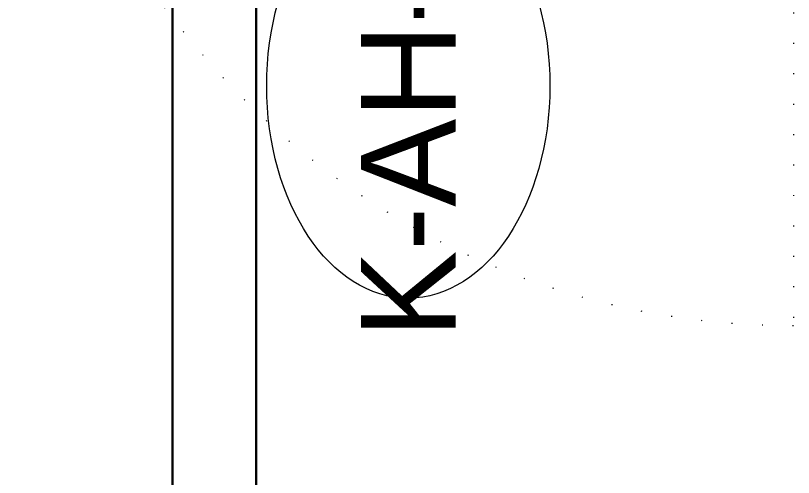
# Model space of a CAD drawing. Extents: x -1073 to 35213, y -1180 to 6950.
# Drawn here: x 31489.2 to 31571.6, y 3014.5 to 3063.4 of the extents above; entities that cross this region are included whole.
import ezdxf
from ezdxf.enums import TextEntityAlignment as Align

# ---------------------------------------------------------------- set-up
doc = ezdxf.new("R2010")
doc.units = 0
doc.header["$LTSCALE"] = 25
doc.linetypes.add('DOT2', pattern=[0.125, 0, -0.125])
doc.layers.get('0').update_dxf_attribs({"color": 9, "lineweight": 9})
for name, color, linetype, lineweight in [('10', 9, 'Continuous', 9), ('20', 9, 'DOT2', 9), ('22', 8, 'Continuous', 9), ('DATA SARI', 30, 'Continuous', 30), ('DATA TAVAN', 160, 'Continuous', 30)]:
    doc.layers.add(name, color=color, linetype=linetype, lineweight=lineweight)
doc.styles.add('Arial', font='arial.ttf', dxfattribs={"height": 2.5})

# ---------------------------------------------------------------- blocks, each defined once
blk = doc.blocks.new('0_doorno')
blk.add_ellipse((0, 0), major_axis=(-4.5, 0), ratio=0.666667)
at = {"style": 'Arial'}
blk.add_attdef('YUKSEKLIK', text='', height=2, dxfattribs=at).set_placement((5, 5.9), align=Align.TOP_LEFT)
blk.add_attdef('KAPINO', text='', height=1.4, dxfattribs=at).set_placement((-0.019, -0.035), align=Align.MIDDLE)
blk.add_attdef('GENISLIK', text='', height=2, dxfattribs=at).set_placement((5, -1.895), align=Align.BOTTOM_LEFT)
blk = doc.blocks.new('P-AH-01-10')
at = {"layer": '20'}
blk.add_lwpolyline([(-9.87, -13.1), (-91.47, -13.1)], dxfattribs=at)
blk.add_arc((-9.182, -13.217), 82.288, 179.91894, 269.41676, dxfattribs=at)

msp = doc.modelspace()

# ---------------------------------------------------------------- linework, layer by layer
at = {"layer": 'DATA SARI'}
msp.add_line((31514.733, 3144.54), (31514.733, 2989.11), dxfattribs=at)
at = {"layer": 'DATA TAVAN'}
msp.add_line((31505.88, 3079.073), (31505.88, 2515.814), dxfattribs=at)

# ---------------------------------------------------------------- block references
at = {"layer": '10', "xscale": -1, "rotation": 270}
msp.add_blockref('P-AH-01-10', (31584.738, 3121.999), dxfattribs=at)
at = {"layer": '22'}
ref = msp.add_blockref('0_doorno', (31530.838, 3055.967), dxfattribs=dict(at, xscale=5, yscale=5, zscale=5, rotation=90))
ref.add_attrib('KAPINO', 'K-AH-01', dxfattribs={"layer": '0', "height": 10, "rotation": 90, "style": 'Arial'}).set_placement((31530.838, 3055.967), align=Align.MIDDLE)

doc.saveas('drawing.dxf')
